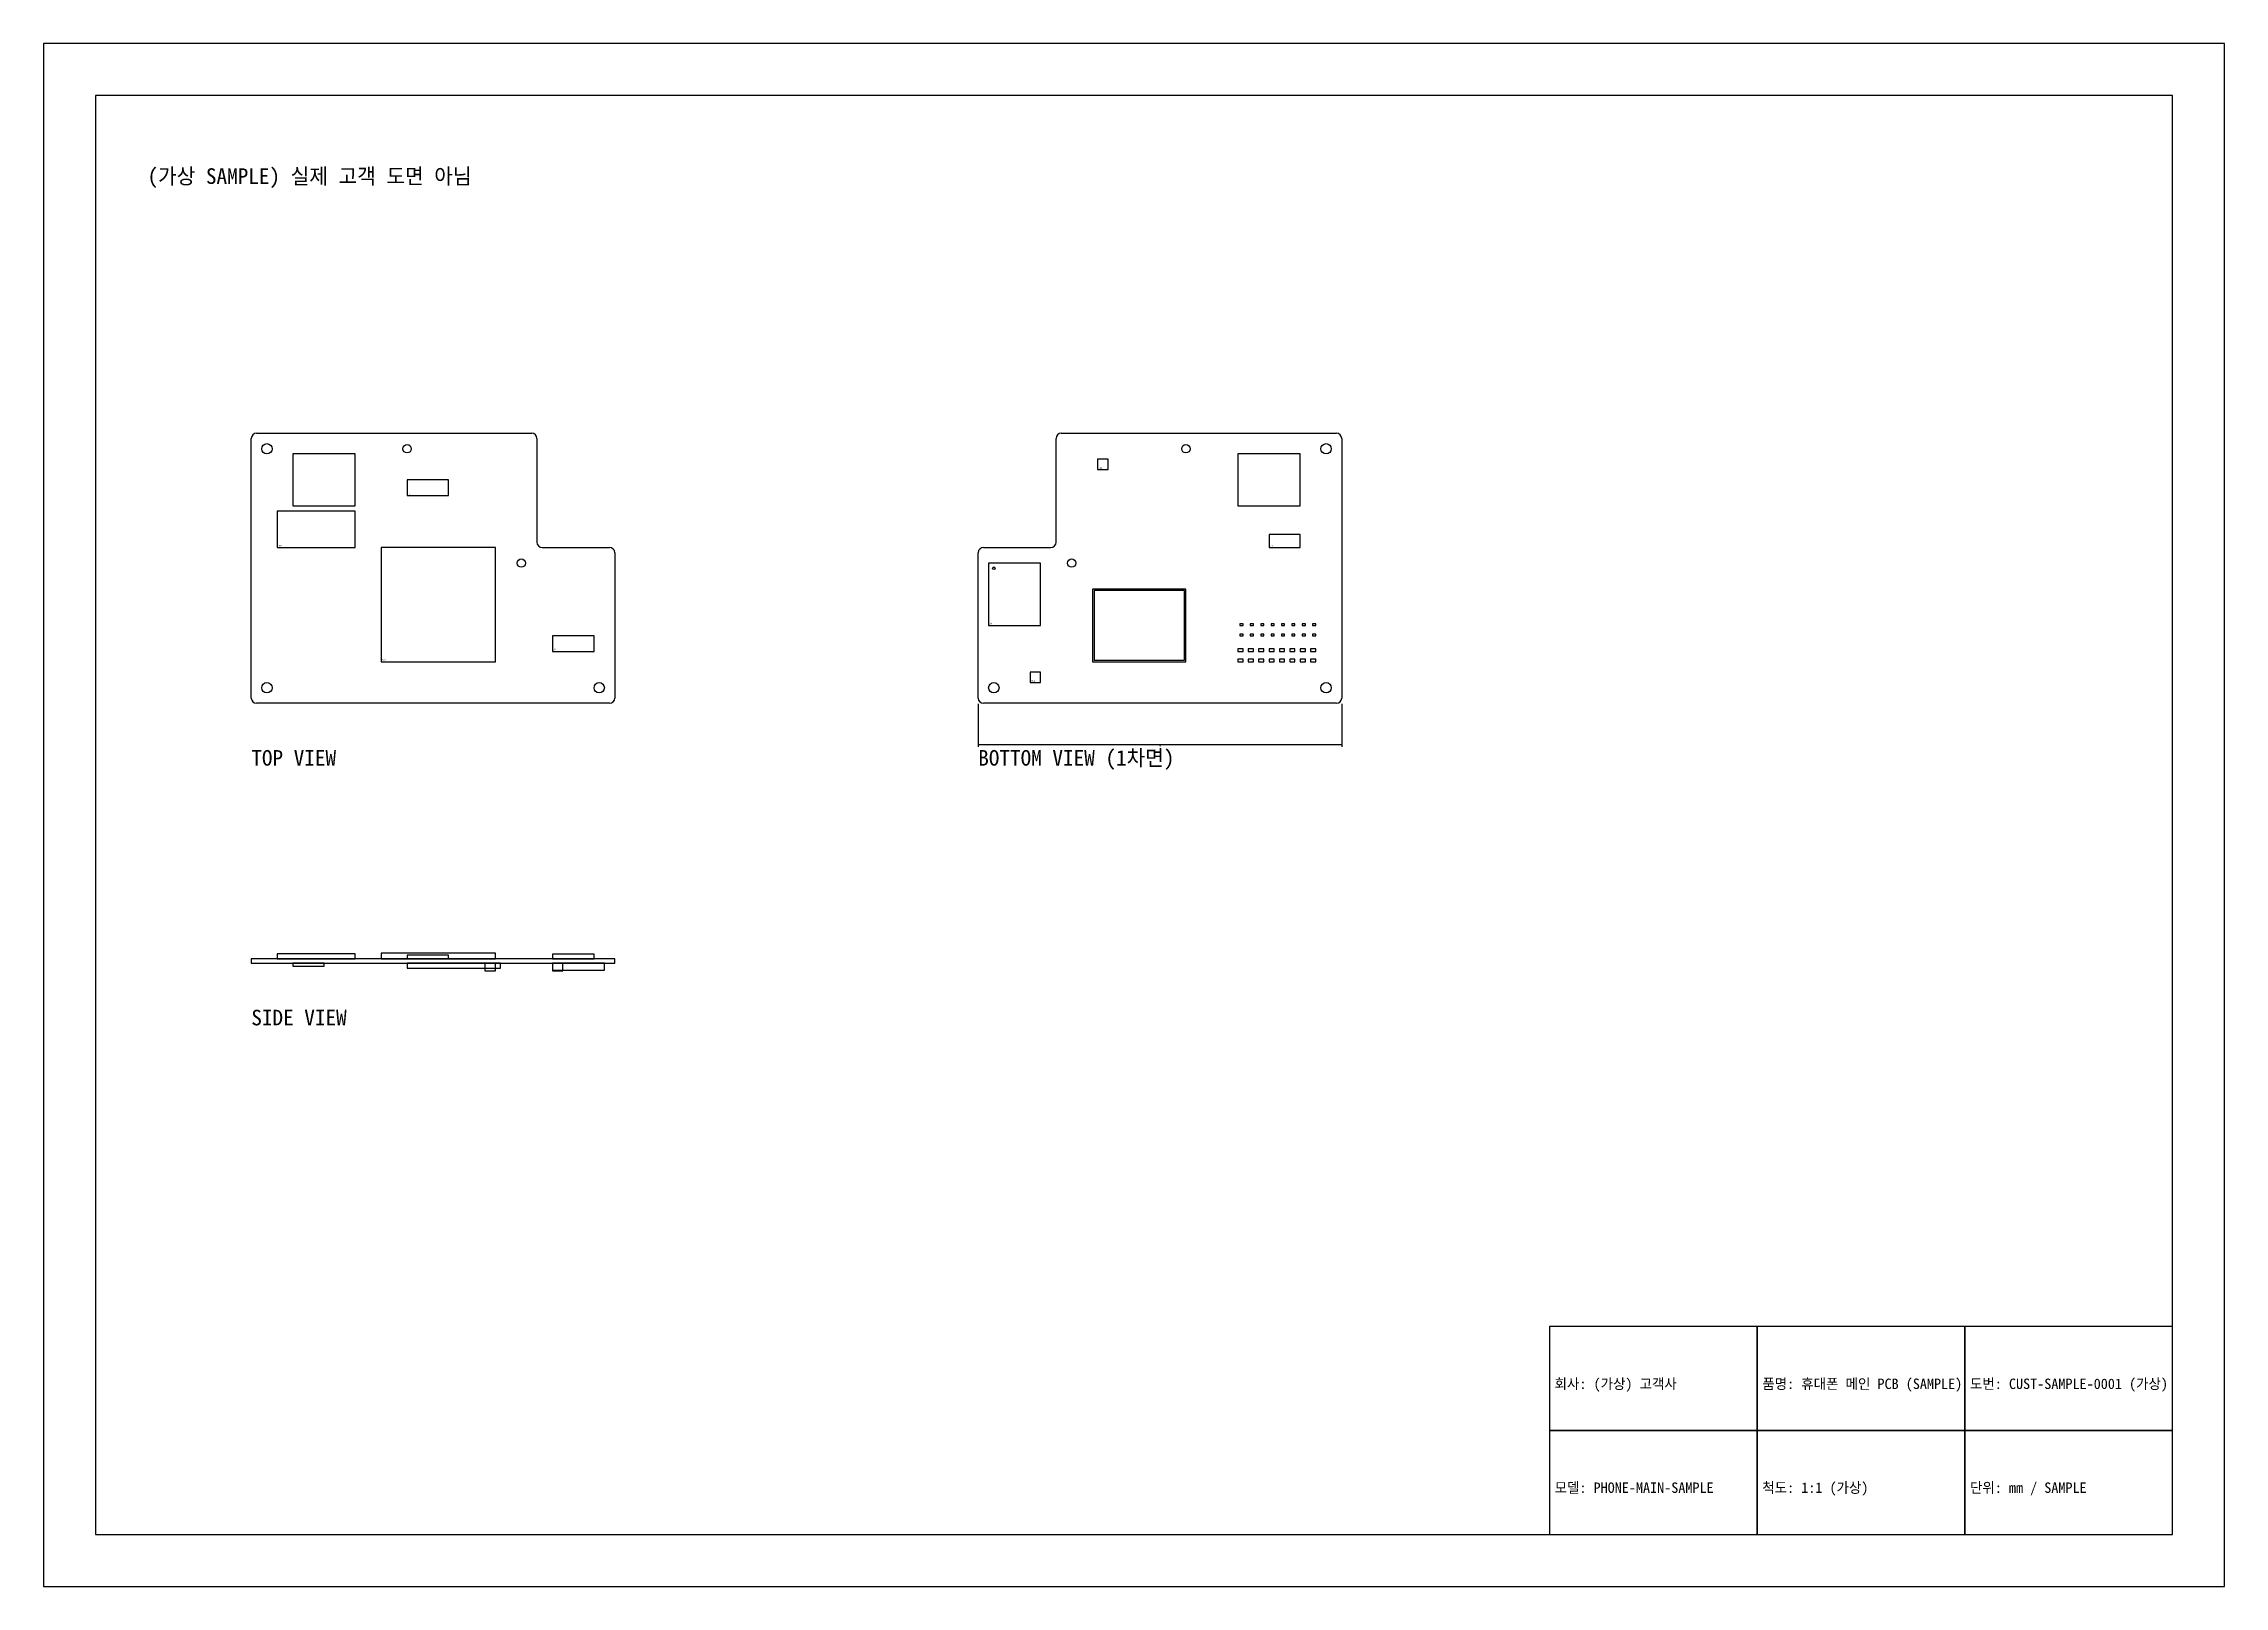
# Model space of a CAD drawing. Header units: metres. Extents: x 0 to 420, y 0 to 297.
import ezdxf

# ---------------------------------------------------------------- set-up
doc = ezdxf.new("R2010")
doc.units = ezdxf.units.M
for name, color, linetype in [('bottom_comp', 7, 'Continuous'), ('Bot부품', 7, 'Continuous'), ('COMP-B', 7, 'Continuous'), ('TITLE', 7, 'Continuous'), ('문자', 7, 'Continuous'), ('외형선', 7, 'Continuous'), ('치수', 7, 'Continuous')]:
    doc.layers.add(name, color=color, linetype=linetype)
doc.styles.add('OpenSansCondensed-Light', font='OpenSansCondensed-Light.ttf')
doc.dimstyles.new('EZDXF', dxfattribs={"dimtxt": 0.25, "dimasz": 0.175, "dimexe": 0.375, "dimexo": 0.125, "dimgap": 0.1, "dimtad": 1, "dimlfac": 100, "dimzin": 12, "dimdsep": 46, "dimtxsty": 'OpenSansCondensed-Light', "dimblk": 'ARCHTICK', "dimcen": 2.5, "dimazin": 3, "dimtfac": 0.5, "dimtmove": 2, "dimatfit": 3})

# ---------------------------------------------------------------- blocks, each defined once
blk = doc.blocks.new('PASSIVE_0402')
blk.add_lwpolyline([(0, 0), (1, 0), (1, 0.5), (0, 0.5)], close=True)
blk = doc.blocks.new('PASSIVE_0201')
blk.add_lwpolyline([(0, 0), (0.6, 0), (0.6, 0.3), (0, 0.3)], close=True)
blk = doc.blocks.new('_ARCHTICK')
at = {"color": 0, "linetype": 'BYBLOCK', "const_width": 0.15}
blk.add_lwpolyline([(-0.5, -0.5), (0.5, 0.5)], dxfattribs=at)

msp = doc.modelspace()

# ---------------------------------------------------------------- linework, layer by layer
for points in [[(202.3, 178.3), (219.7, 178.3), (219.7, 191.7), (202.3, 191.7)], [(98, 180), (106, 180), (106, 183), (98, 183)], [(190, 174), (192, 174), (192, 176), (190, 176)], [(65, 120.8), (87, 120.8), (87, 121.9), (65, 121.9)], [(45, 120.8), (60, 120.8), (60, 121.8), (45, 121.8)], [(48, 119.4), (54, 119.4), (54, 120), (48, 120)], [(70, 120.8), (78, 120.8), (78, 121.5), (70, 121.5)], [(70, 119), (88, 119), (88, 120), (70, 120)], [(85, 118.5), (87, 118.5), (87, 120), (85, 120)], [(98, 120.8), (106, 120.8), (106, 121.7), (98, 121.7)], [(98, 118.6), (108, 118.6), (108, 120), (98, 120)], [(98, 118.5), (100, 118.5), (100, 120), (98, 120)]]:
    msp.add_lwpolyline(points, close=True)
for centre, radius in [((43, 219), 1), ((70, 219), 0.8), ((220, 219), 0.8), ((247, 219), 1), ((92, 197), 0.8), ((198, 197), 0.8), ((183, 196), 0.25), ((43, 173), 1), ((107, 173), 1), ((183, 173), 1), ((247, 173), 1)]:
    msp.add_circle(centre, radius)
at = {"layer": 'bottom_comp'}
for points in [[(70, 210), (78, 210), (78, 213), (70, 213)], [(182, 185), (192, 185), (192, 197), (182, 197)]]:
    msp.add_lwpolyline(points, close=True, dxfattribs=at)
at = {"layer": 'Bot부품'}
for points in [[(65, 178), (87, 178), (87, 200), (65, 200)], [(202, 178), (220, 178), (220, 192), (202, 192)]]:
    msp.add_lwpolyline(points, close=True, dxfattribs=at)
at = {"layer": 'COMP-B'}
for points in [[(45, 200), (60, 200), (60, 207), (45, 207)], [(236, 200), (242, 200), (242, 202.5), (236, 202.5)]]:
    msp.add_lwpolyline(points, close=True, dxfattribs=at)
at = {"layer": 'TITLE'}
for points in [[(0, 0), (420, 0), (420, 297), (0, 297)], [(10, 10), (410, 10), (410, 287), (10, 287)], [(290, 10), (410, 10), (410, 50), (290, 50)], [(290, 30), (330, 30), (330, 50), (290, 50)], [(330, 30), (370, 30), (370, 50), (330, 50)], [(370, 30), (410, 30), (410, 50), (370, 50)], [(290, 10), (330, 10), (330, 30), (290, 30)], [(330, 10), (370, 10), (370, 30), (330, 30)], [(370, 10), (410, 10), (410, 30), (370, 30)]]:
    msp.add_lwpolyline(points, close=True, dxfattribs=at)
at = {"layer": '외형선'}
for p, q in [((40, 171), (40, 221)), ((41, 222), (94, 222)), ((95, 221), (95, 201)), ((195, 201), (195, 221)), ((196, 222), (249, 222)), ((250, 221), (250, 171)), ((60, 218), (48, 218)), ((48, 218), (48, 208)), ((60, 208), (60, 218)), ((230, 218), (230, 208)), ((242, 218), (230, 218)), ((242, 208), (242, 218)), ((48, 208), (60, 208)), ((230, 208), (242, 208)), ((96, 200), (109, 200)), ((110, 199), (110, 171)), ((180, 171), (180, 199)), ((181, 200), (194, 200)), ((109, 170), (41, 170)), ((249, 170), (181, 170))]:
    msp.add_line(p, q, dxfattribs=at)
for points in [[(203, 215), (205, 215), (205, 217), (203, 217)], [(40, 120), (110, 120), (110, 120.8), (40, 120.8)]]:
    msp.add_lwpolyline(points, close=True, dxfattribs=at)
for centre, start, end in [((41, 221), 90, 180), ((94, 221), 0, 90), ((196, 221), 90, 180), ((249, 221), 0, 90), ((96, 201), 180, 270), ((109, 199), 0, 90), ((181, 199), 90, 180), ((194, 201), 270, 0), ((41, 171), 180, 270), ((109, 171), 270, 0), ((181, 171), 180, 270), ((249, 171), 270, 0)]:
    msp.add_arc(centre, 1, start, end, dxfattribs=at)

# ---------------------------------------------------------------- block references
for name, p in [('PASSIVE_0201', (234.4, 185)), ('PASSIVE_0201', (244.4, 185)), ('PASSIVE_0201', (236.4, 183)), ('PASSIVE_0402', (230, 178)), ('PASSIVE_0402', (238, 180)), ('PASSIVE_0402', (240, 178))]:
    msp.add_blockref(name, p)
at = {"layer": 'bottom_comp'}
for name, p in [('PASSIVE_0201', (232.4, 185)), ('PASSIVE_0201', (242.4, 185)), ('PASSIVE_0201', (234.4, 183)), ('PASSIVE_0201', (244.4, 183)), ('PASSIVE_0402', (236, 180)), ('PASSIVE_0402', (238, 178))]:
    msp.add_blockref(name, p, dxfattribs=at)
at = {"layer": 'Bot부품'}
for name, p in [('PASSIVE_0201', (238.4, 185)), ('PASSIVE_0201', (230.4, 183)), ('PASSIVE_0201', (240.4, 183)), ('PASSIVE_0402', (232, 180)), ('PASSIVE_0402', (234, 178)), ('PASSIVE_0402', (242, 180)), ('PASSIVE_0402', (244, 178))]:
    msp.add_blockref(name, p, dxfattribs=at)
at = {"layer": 'COMP-B'}
for name, p in [('PASSIVE_0201', (230.4, 185)), ('PASSIVE_0201', (240.4, 185)), ('PASSIVE_0201', (232.4, 183)), ('PASSIVE_0201', (242.4, 183)), ('PASSIVE_0402', (234, 180)), ('PASSIVE_0402', (236, 178)), ('PASSIVE_0402', (244, 180))]:
    msp.add_blockref(name, p, dxfattribs=at)
at = {"layer": '외형선'}
for name, p in [('PASSIVE_0201', (236.4, 185)), ('PASSIVE_0201', (238.4, 183)), ('PASSIVE_0402', (230, 180)), ('PASSIVE_0402', (232, 178)), ('PASSIVE_0402', (240, 180)), ('PASSIVE_0402', (242, 178))]:
    msp.add_blockref(name, p, dxfattribs=at)

# ---------------------------------------------------------------- texts
at = {"layer": '문자'}
for s, height, p in [('(가상 SAMPLE) 실제 고객 도면 아님', 3, (20, 270)), ('CL2', 0.3, (203.2, 215.2)), ('J1', 0.3, (70.2, 210.2)), ('SH3', 0.3, (45.2, 200.2)), ('J3', 0.3, (236.2, 200.2)), ('J5', 0.3, (182.2, 185.2)), ('SH2', 0.3, (65.2, 178.2)), ('J2', 0.3, (98.2, 180.2)), ('SH1', 0.3, (202.2, 178.2)), ('CL1', 0.3, (190.2, 174.2)), ('TOP VIEW', 3, (40, 158)), ('BOTTOM VIEW (1차면)', 3, (180, 158)), ('SIDE VIEW', 3, (40, 108)), ('회사: (가상) 고객사', 2, (291, 38)), ('품명: 휴대폰 메인 PCB (SAMPLE)', 2, (331, 38)), ('도번: CUST-SAMPLE-0001 (가상)', 2, (371, 38)), ('모델: PHONE-MAIN-SAMPLE', 2, (291, 18)), ('척도: 1:1 (가상)', 2, (331, 18)), ('단위: mm / SAMPLE', 2, (371, 18))]:
    msp.add_text(s, height=height, dxfattribs=at).set_placement(p)

# ---------------------------------------------------------------- dimensions: what is measured, and where the dimension line sits
at = {"layer": '치수'}
msp.add_linear_dim(base=(250, 162), p1=(250, 170), p2=(180, 170), dimstyle='EZDXF', override={"dimlfac": 1}, dxfattribs=at).render()

doc.saveas('drawing.dxf')
